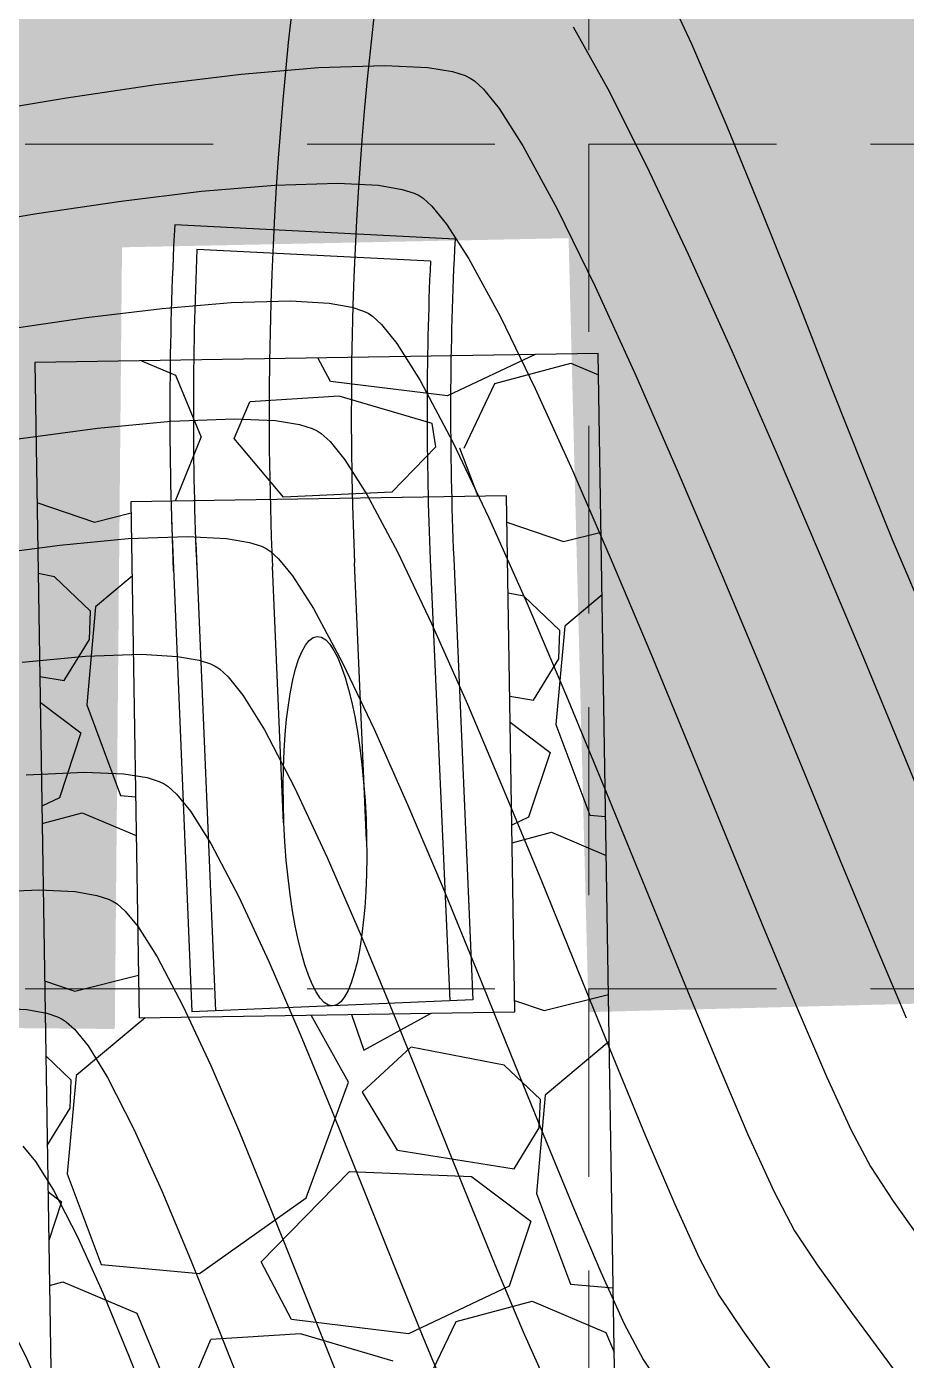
# Model space of a CAD drawing. Header units: inches. Extents: x 2547543 to 2548696, y 7125653 to 7126375.
# Drawn here: x 2547801.61 to 2547820.34, y 7125934.46 to 7125962.88 of the extents above; entities that cross this region are included whole.
import ezdxf

# ---------------------------------------------------------------- set-up
doc = ezdxf.new("R2010")
doc.units = ezdxf.units.IN
doc.header["$MEASUREMENT"] = 0
doc.linetypes.add('HIDDEN', pattern=[0.375, 0.25, -0.125])
for name, color, linetype in [('C-STRM-PIPE-N', 4, 'Continuous'), ('C-STRM-RRAP-N', 6, 'Continuous'), ('EROSION BLANKET', 84, 'Continuous'), ('GRID', 254, 'HIDDEN'), ('V-TOPO-MAJR-E', 6, 'Continuous'), ('V-TOPO-MINR-E', 14, 'Continuous')]:
    doc.layers.add(name, color=color, linetype=linetype)

# ---------------------------------------------------------------- blocks, each defined once
blk = doc.blocks.new('A$C3117488C')
at = {"layer": 'C-STRM-RRAP-N', "color": 1}
for p, q in [((11.98030048282817, 62.58551672752947), (-1.396983861923218e-06, 61.8982272176072)), ((15.53129631141201, 0.6872903546318412), (11.98030048282817, 62.58551672752947)), ((6.309303298592567, 61.75076983496547), (6.021769329439849, 62.24368594586849)), ((10.6388538973406, 62.50856022257358), (8.80941659444943, 61.55028253793716)), ((9.809117202181369, 61.85081217531115), (11.40912174899131, 62.35081284120679)), ((11.40898809861392, 62.3507521012798), (12.00662553915754, 62.1266385987401)), ((2.268651396501809, 62.02837596368045), (3.008991084527224, 61.75074924714863)), ((-1.396983861923218e-06, 61.8982272176072), (3.550994432065636, 8.391216397285461e-07)), ((3.009134160354733, 61.75079724378884), (3.609132357407361, 60.45079873129725)), ((8.808892098721117, 61.55139431171119), (6.308889274019748, 61.7513936040923)), ((9.209233011584729, 60.45084013976157), (9.809231422841549, 61.85083579272032)), ((6.509401548653841, 61.45038196444511), (4.6093988600187, 61.25038188137114)), ((8.508991847280413, 60.95090136863291), (6.508994197007269, 61.45089916884899)), ((4.309074411634356, 60.45076995901763), (4.609073648694903, 61.25076984521002)), ((8.609126647468656, 60.45080023258924), (8.509127313736826, 60.95079837553203)), ((3.116792569402605, 59.07209975086153), (3.609149634372443, 60.45070136059076)), ((5.409080253913999, 59.25118268374354), (4.309082631487399, 60.4511820692569)), ((8.609203407075256, 60.45059973187745), (7.709205233957618, 59.4506013225764)), ((9.109041475690901, 60.45081464666873), (9.541947963181883, 59.44069997034967)), ((10.15413399040699, 59.47582004033029), (2.167265766765922, 59.01762701570988)), ((7.708873679861426, 59.45101683214307), (5.408872816711664, 59.25101840402931)), ((10.78717472730204, 48.49405021220446), (10.15413399040699, 59.47582004033029)), ((0.1711600311100483, 58.91467293445021), (1.408925646450371, 58.55062517058104)), ((2.167265766765922, 59.01762701570988), (2.800306504126638, 48.03585718479007)), ((10.18674577726051, 58.91008214186877), (11.40891709830612, 58.5506209237501)), ((1.409279283601791, 58.55060995742679), (2.181101139169186, 58.77761579491198)), ((11.4092707359232, 58.55061420612037), (12.19845998985693, 58.78272808901966)), ((0.6093544559553266, 57.3509569093585), (0.2578429011628032, 57.40368385799229)), ((2.258501080330461, 57.43490863963962), (1.50925593264401, 56.75081615056843)), ((10.60936166765168, 57.35095535684377), (10.27371894568205, 57.40130197070539)), ((12.27492132876068, 57.44991289358586), (11.50923570385203, 56.75080955401063)), ((1.409291329327971, 56.65057375840843), (0.6092944694682956, 57.35057039000094)), ((11.4093498303555, 56.65051888395101), (10.60935297049582, 57.35051551554352)), ((1.409091632813215, 56.05080649256706), (1.409091632813215, 56.65080649219453)), ((1.509119159076363, 56.75076737441123), (1.409119543153793, 54.65076695941389)), ((11.50908917421475, 56.75079925917089), (11.40908955829218, 54.65079884417355)), ((11.40909163281322, 56.05080649256706), (11.40909163281322, 56.65080649219453)), ((0.9088377384468913, 55.15072084777057), (1.408836210146546, 56.05071824882179)), ((10.90889005037025, 55.15073904581368), (11.4088885220699, 56.0507364468649)), ((0.3834725916385651, 55.21380377374589), (0.909165964461863, 55.15072032157332)), ((10.39993084874004, 55.21182191278785), (10.90916730556637, 55.15071329846978)), ((0.4146505170501769, 54.67033417429775), (1.309073346666992, 54.05111729633063)), ((1.408980402629822, 54.65090005006641), (2.208980830386281, 52.75090328231454)), ((10.43182790419087, 54.65848291385919), (11.30906177172437, 54.05116610694677)), ((11.40891582565382, 54.65100021008402), (12.20891625341028, 52.75100344233215)), ((1.308996006380767, 54.05084165092558), (0.9089964497834444, 52.65084358118474)), ((11.30902500404045, 54.05083132069558), (10.90902544744313, 52.65083325095475)), ((0.9093917179852724, 52.6503153629601), (0.5415880889631808, 52.45765611808747)), ((2.208933655172586, 52.75065607205033), (2.529403055552393, 52.73539568576962)), ((10.9093638015911, 52.650361424312), (10.55818912293762, 52.46641259081662)), ((12.20893220929429, 52.75065656378865), (12.54542890656739, 52.73463297635317)), ((0.5628881002776325, 52.0863707093522), (1.409117218572646, 52.35081690922379)), ((1.409008568618447, 52.35075678583235), (2.576819678302854, 51.91282867081463)), ((10.579792260658, 52.09164887946099), (11.40911744954064, 52.35081260930747)), ((11.40900535462424, 52.35076116677374), (12.59292061813176, 51.9067940087989)), ((1.409243461675942, 48.55064841546118), (2.747934975661337, 48.94438018929213)), ((11.40923491492867, 48.55065266322345), (12.76262106699869, 48.94870637822896)), ((0.7546860142610967, 48.74309708364308), (1.408961466979235, 48.55066362768412)), ((10.7731316187419, 48.73766515869647), (11.40895291883498, 48.55065937992185)), ((2.800306504126638, 48.03585718479007), (10.78717472730204, 48.49405021220446)), ((7.608942771796137, 47.55083907116205), (9.011146024800837, 48.39216246921569)), ((2.924455470405519, 48.04297939967364), (1.509227182716131, 46.75081615336239)), ((7.309190931264311, 46.85082493536174), (6.456812155432999, 48.24562468752265)), ((7.311546795535833, 48.29465935751796), (7.609085489995778, 47.55081226397306)), ((12.82004916993901, 47.947663907893), (11.50920695252717, 46.75080955587327)), ((8.609095609281212, 47.65082594193518), (7.609098128043115, 46.65082846116275)), ((10.60930621763691, 47.35092589445412), (8.609311185777187, 47.65092637669295)), ((11.40928648971021, 46.65058738086373), (10.60928962985054, 47.35058401245624)), ((1.40922798961401, 46.65064225438982), (0.8464781073853374, 47.1430479651317)), ((1.409091632813215, 46.05080649256706), (1.409091632813215, 46.65080649219453)), ((1.509119651746005, 46.75076882075518), (1.409120035823435, 44.65076840575784)), ((6.509111632127315, 44.35087583586574), (7.309112580958754, 46.8508745348081)), ((7.609055858105421, 46.65081163775176), (8.409056255128235, 45.45081251580268)), ((11.50908966595307, 46.75080070458353), (11.4090900500305, 44.65080028958619)), ((11.40909163281322, 46.05080649256706), (11.40909163281322, 46.65080649219453)), ((0.9559156359173357, 45.23541719000787), (1.408866063691676, 46.05072809755802)), ((10.9089199048467, 45.15074889548123), (11.40891837654635, 46.05074629653245)), ((8.409148568287492, 45.4507346842438), (10.90915273595601, 45.15073300711811)), ((5.609185518231243, 42.95063321385533), (7.409181864932179, 44.95063003152609)), ((7.409091632813215, 44.95080649293959), (10.00909163290635, 44.95080649293959)), ((10.00906987395138, 44.95108579844236), (11.30907010613009, 44.05108407791704)), ((1.409015563782305, 44.65086130518466), (2.209015991538763, 42.75086453743279)), ((11.4089509868063, 44.65096146706492), (12.20895141456276, 42.75096469931304)), ((4.309044191148132, 42.6514184596017), (6.509047168307006, 44.35141827818006)), ((1.012065127491951, 44.25666246749461), (1.309081680141389, 44.0510352673009)), ((1.309003532398492, 44.05083874985576), (1.071550780441612, 43.2197543438524)), ((11.30903253052384, 44.05082842055708), (10.90903297392651, 42.65083035081625)), ((6.309209706727415, 41.75078997481614), (5.609212701674551, 42.9507866287604)), ((2.208965540863574, 42.75068605784327), (4.308965955395252, 42.6506864419207)), ((10.90931494953111, 42.65044122654945), (8.80931889358908, 41.55044214148074)), ((12.20896409265697, 42.75068654958159), (13.1206815498881, 42.7072716075927)), ((1.126467400696129, 42.2624900881201), (1.409112918656319, 42.35081667918712)), ((1.409025823231786, 42.35076585132629), (3.009025595616549, 41.75076737720519)), ((9.809108601883054, 41.85081171337515), (11.409113148693, 42.35081237927079)), ((11.4090226101689, 42.350770233199), (13.00902238255367, 41.75077175907791)), ((9.209198187105358, 40.45083254016936), (9.809196598362178, 41.85082819312811)), ((3.009119998663664, 41.75080571509898), (3.609118195716292, 40.45080720260739)), ((8.808959328569472, 41.55119447782636), (6.308956503868103, 41.75119377020746)), ((13.00911995535716, 41.75078955292702), (13.19917705422267, 41.33899840619415)), ((4.30908317444846, 40.45077638607472), (4.609082411509007, 41.2507762722671)), ((6.509300018660724, 41.4505213778466), (4.609297330025584, 41.25052129477262)), ((8.509026423562318, 40.95086559746414), (6.509028773289174, 41.45086339768022))]:
    blk.add_line(p, q, dxfattribs=at)

msp = doc.modelspace()

# ---------------------------------------------------------------- linework, layer by layer
at = {"layer": 'C-STRM-PIPE-N', "color": 5}
for p, q in [((2547810.7342515, 7125958.352932228), (2547804.76521011, 7125958.658851271)), ((2547810.211008584, 7125957.879092691), (2547805.240598106, 7125958.133830949)), ((2547804.695186323, 7125952.363184317), (2547805.132501453, 7125941.88739378)), ((2547805.215605715, 7125951.884473911), (2547805.631861375, 7125941.913158492)), ((2547810.207995551, 7125951.52404681), (2547810.627510383, 7125942.121703409)), ((2547810.707525619, 7125951.545719642), (2547811.116917029, 7125942.14703628)), ((2547807.084772804, 7125945.914729543), (2547806.847729794, 7125951.378256835)), ((2547808.852723704, 7125945.538930383), (2547808.59608503, 7125951.454111747)), ((2547811.116917029, 7125942.14703628), (2547805.132501453, 7125941.88739378))]:
    msp.add_line(p, q, dxfattribs=at)
for radius, start in [(75.87500000015534, 123.2833623608867), (74.12499999984466, 123.2833623608867), (77.9884269251145, 177.0661038367705), (72.0115730748855, 177.0661038367705), (77.4884269251145, 177.435811910307), (72.5115730748855, 177.4611871547375)]:
    msp.add_arc((2547882.651417537, 7125954.667109145), radius, start, 182.4843019953093, dxfattribs=at)
msp.add_ellipse((2547807.965456755, 7125945.951504545), major_axis=(0.1642291244562964, -3.934073596201501), ratio=0.2222222222222856, dxfattribs=at)
at = {"layer": 'EROSION BLANKET', "ltscale": 60, "const_width": 10}
msp.add_lwpolyline([(2547798.490799192, 7125941.568912889), (2547798.689095833, 7125963.076533443), (2547818.022886099, 7125963.47298637), (2547818.575709255, 7125942.011274741)], dxfattribs=at)
at = {"layer": 'GRID', "color": 252, "linetype": 'HIDDEN', "lineweight": 0, "ltscale": 16}
for p, q in [((2547813.583313598, 7126356.376313465), (2547813.583313598, 7125726.296813901)), ((2547561.583313602, 7125960.37631347), (2548677.583313586, 7125960.37631347)), ((2547561.583313602, 7125942.37631347), (2548677.583313586, 7125942.37631347))]:
    msp.add_line(p, q, dxfattribs=at)
at = {"layer": 'V-TOPO-MAJR-E', "color": 35, "extrusion": (0.9066950397678188, 0.4217868002444285, 0), "elevation": 5315728.845874308}
msp.add_lwpolyline([(5386441.521363425, 585), (5386439.801954702, 585)], dxfattribs=at)
at = {"layer": 'V-TOPO-MAJR-E', "color": 35}
for points, elevation in [([(2547815.768529239, 7125962.511308614), (2547816.522226566, 7125960.761082562)], 585), ([(2547818.761356573, 7125955.16541479), (2547819.436145078, 7125953.452692506)], 585), ([(2547804.680147542, 7125954.472397819), (2547806.03060204, 7125954.525953897)], 580), ([(2547806.03060204, 7125954.525953897), (2547806.909887943, 7125954.486225443)], 580), ([(2547806.909887943, 7125954.486225443), (2547807.426140517, 7125954.4014158)], 580), ([(2547807.426140517, 7125954.4014158), (2547807.692856874, 7125954.316234394)], 580), ([(2547801.434518455, 7125954.098649913), (2547803.122408835, 7125954.323171954)], 580), ([(2547807.801128264, 7125954.264562231), (2547807.887757242, 7125954.208467453)], 580), ([(2547807.887757242, 7125954.208467453), (2547808.074667738, 7125954.039541977)], 580), ([(2547808.386881012, 7125953.652887891), (2547808.856219413, 7125952.912593136)], 580), ([(2547819.436145078, 7125953.452692506), (2547820.043005748, 7125951.949968798)], 585), ([(2547810.997146843, 7125948.446109858), (2547811.783539628, 7125946.592805032)], 580), ([(2547811.783539628, 7125946.592805032), (2547812.574587893, 7125944.676343964)], 580), ([(2547813.351259836, 7125942.76817603), (2547814.094523653, 7125940.939750607)], 580), ([(2547802.042955417, 7125941.857441384), (2547802.273637576, 7125941.779174351)], 575), ([(2547802.370979844, 7125941.731869088), (2547802.455351243, 7125941.677551381)], 575), ([(2547802.920088419, 7125941.160919989), (2547803.335980672, 7125940.489472504)], 575), ([(2547814.094523653, 7125940.939750607), (2547814.78534754, 7125939.262517069)], 580), ([(2547803.335980672, 7125940.489472504), (2547803.898105153, 7125939.390326057)], 575), ([(2547803.898105153, 7125939.390326057), (2547804.492885396, 7125938.072294922)], 575), ([(2547815.404699695, 7125937.807924793), (2547815.933548313, 7125936.647423154)], 580), ([(2547816.35286159, 7125935.852461527), (2547816.860031124, 7125935.089679583)], 580), ([(2547805.719132328, 7125935.078820832), (2547806.319958594, 7125933.552999001)], 575)]:
    msp.add_lwpolyline(points, dxfattribs=dict(at, elevation=elevation))
at = {"layer": 'V-TOPO-MAJR-E', "color": 35, "extrusion": (0.9252887564928016, 0.3792633875132225, 0), "elevation": 5060081.999157311}
msp.add_lwpolyline([(5627277.846456777, 585.0000000000005), (5627275.834950988, 585.0000000000005)], dxfattribs=at)
at = {"layer": 'V-TOPO-MAJR-E', "color": 35, "extrusion": (0.929150081807384, 0.3697027528668563, 0), "elevation": 5001791.26099069}
msp.add_lwpolyline([(5679150.230650388, 585.0000000000009), (5679148.194410698, 585.0000000000009)], dxfattribs=at)
at = {"layer": 'V-TOPO-MAJR-E', "color": 35, "extrusion": (0.9308188974190958, 0.3654807521710255, 0), "elevation": 4975957.304062417}
msp.add_lwpolyline([(5701796.992242795, 585.0000000000005), (5701795.012833254, 585.0000000000005)], dxfattribs=at)
at = {"layer": 'V-TOPO-MAJR-E', "color": 35, "extrusion": (0.09535990964135603, -0.9954428600543541, 0), "elevation": -6850522.076538108}
msp.add_lwpolyline([(3215722.787392172, 580), (3215724.352262211, 580)], dxfattribs=at)
at = {"layer": 'V-TOPO-MAJR-E', "color": 35, "extrusion": (0.4307104544521342, 0.9024901686033129, 0), "elevation": 7528471.121564914}
msp.add_lwpolyline([(769851.6276552458, 580.0000000000009), (769851.5076856394, 580.0000000000009)], dxfattribs=at)
at = {"layer": 'V-TOPO-MAJR-E', "color": 35, "extrusion": (0.7780240475776342, 0.628234495543595, 0), "elevation": 6459026.09200247}
msp.add_lwpolyline([(3943542.684165859, 580), (3943542.187196533, 580)], dxfattribs=at)
at = {"layer": 'V-TOPO-MAJR-E', "color": 35, "extrusion": (0.8825029356585323, 0.470306887631972, 0), "elevation": 5599833.530844102}
msp.add_lwpolyline([(5090422.311278184, 580), (5090420.911690942, 580)], dxfattribs=at)
at = {"layer": 'V-TOPO-MAJR-E', "color": 35, "extrusion": (0.9191395462159223, 0.3939320938715056, 0), "elevation": 5148943.330647085}
msp.add_lwpolyline([(5546076.157301746, 585.0000000000009), (5546074.838159203, 585.0000000000009)], dxfattribs=at)
at = {"layer": 'V-TOPO-MAJR-E', "color": 35, "extrusion": (0.9029347351819583, 0.429777691372978, 0), "elevation": 5363080.769999711}
msp.add_lwpolyline([(5339277.599620167, 580), (5339275.924367062, 580)], dxfattribs=at)
at = {"layer": 'V-TOPO-MAJR-E', "color": 35, "extrusion": (0.9140405214660867, 0.4056228853479599, 0), "elevation": 5219250.261981023}
msp.add_lwpolyline([(5479957.065970268, 580), (5479955.185638741, 580)], dxfattribs=at)
at = {"layer": 'V-TOPO-MAJR-E', "color": 35, "extrusion": (0.9262160875002428, 0.3769930493467255, 0), "elevation": 5046256.607529695}
msp.add_lwpolyline([(5639656.966208669, 580), (5639654.906032906, 580)], dxfattribs=at)
at = {"layer": 'V-TOPO-MAJR-E', "color": 35, "extrusion": (-0.05608823225653269, -0.9984258160736517, 0), "elevation": -7257626.081718131}
msp.add_lwpolyline([(2144108.71241708, 575), (2144109.419456558, 575)], dxfattribs=at)
at = {"layer": 'V-TOPO-MAJR-E', "color": 35, "extrusion": (-0.1808687414095149, -0.9835072436850367, 0), "elevation": -7469233.183741946}
msp.add_lwpolyline([(1216921.193638193, 575.0000000000009), (1216921.629609383, 575.0000000000009)], dxfattribs=at)
at = {"layer": 'V-TOPO-MAJR-E', "color": 35, "extrusion": (-0.4370888606114092, -0.8994183275480994, 0), "elevation": -7522818.63007753}
msp.add_lwpolyline([(-823129.7131642015, 575), (-823129.6049361778, 575)], dxfattribs=at)
at = {"layer": 'V-TOPO-MAJR-E', "color": 35, "extrusion": (-0.6678567840850831, -0.7442898064272617, 0), "elevation": -7005332.906111635}
msp.add_lwpolyline([(-2862805.096039048, 575), (-2862804.857306073, 575)], dxfattribs=at)
at = {"layer": 'V-TOPO-MAJR-E', "color": 35, "extrusion": (0.7794861251886994, 0.6264194925433814, 0), "elevation": 6449805.471841672}
msp.add_lwpolyline([(3958579.309786152, 575.0000000000009), (3958578.851545852, 575.0000000000009)], dxfattribs=at)
at = {"layer": 'V-TOPO-MAJR-E', "color": 35, "extrusion": (0.9200687618325109, 0.3917569061292863, 0), "elevation": 5135800.713682171}
msp.add_lwpolyline([(5558230.076459552, 580), (5558228.495499153, 580)], dxfattribs=at)
at = {"layer": 'V-TOPO-MAJR-E', "color": 35, "extrusion": (0.9224248681715307, 0.3861765950685444, 0), "elevation": 5102028.724904804}
msp.add_lwpolyline([(5589240.022972313, 575.0000000000005), (5589238.437905267, 575.0000000000005)], dxfattribs=at)
at = {"layer": 'V-TOPO-MAJR-E', "color": 35, "extrusion": (0.9281453548526283, 0.3722179472640845, 0), "elevation": 5017134.970655452}
msp.add_lwpolyline([(5665566.177509317, 575), (5665564.527585823, 575)], dxfattribs=at)
at = {"layer": 'V-TOPO-MAJR-E', "color": 35, "extrusion": (0.8844994579034637, 0.4665412189383473, 0), "elevation": 5578084.981627528}
msp.add_lwpolyline([(5114225.950432034, 580.0000000000009), (5114225.051661978, 580.0000000000009)], dxfattribs=at)
at = {"layer": 'V-TOPO-MAJR-E', "color": 35, "extrusion": (0.8114014431926945, 0.5844892625060042, 0), "elevation": 6232334.822452411}
msp.add_lwpolyline([(4292822.418343522, 580), (4292821.09930834, 580)], dxfattribs=at)
at = {"layer": 'V-TOPO-MINR-E', "color": 35}
for points, elevation in [([(2547813.251748226, 7125962.878031768), (2547813.986818411, 7125961.555188351)], 584), ([(2547809.242368608, 7125962.052811829), (2547810.152269974, 7125962.008555911)], 583), ([(2547806.177934553, 7125961.863466436), (2547807.828765329, 7125962.006190008)], 583), ([(2547810.680701533, 7125961.921611116), (2547810.950698281, 7125961.835844157)], 583), ([(2547811.059217315, 7125961.784178116), (2547811.14738761, 7125961.726655351)], 583), ([(2547811.671963078, 7125961.137036148), (2547812.181009472, 7125960.338836955)], 583), ([(2547805.338370522, 7125959.370254049), (2547806.898890242, 7125959.50308578)], 582), ([(2547806.898890242, 7125959.50308578), (2547808.237897514, 7125959.543590415)], 582), ([(2547808.237897514, 7125959.543590415), (2547809.10287894, 7125959.497762157)], 582), ([(2547809.10287894, 7125959.497762157), (2547809.607949732, 7125959.411877423)], 582), ([(2547809.607949732, 7125959.411877423), (2547809.867905943, 7125959.327991307)], 582), ([(2547810.244114097, 7125959.055443832), (2547810.556506946, 7125958.672113288)], 582), ([(2547812.909655134, 7125958.995787764), (2547813.719348366, 7125957.338882335)], 583), ([(2547811.030520366, 7125957.935057227), (2547811.701904878, 7125956.698251883)], 582), ([(2547804.499027603, 7125956.876542072), (2547805.969360616, 7125956.999552358)], 581), ([(2547805.969360616, 7125956.999552358), (2547807.23380002, 7125957.034045401)], 581), ([(2547807.23380002, 7125957.034045401), (2547808.053791016, 7125956.986755766)], 581), ([(2547808.053791016, 7125956.986755766), (2547808.535382057, 7125956.902030339)], 581), ([(2547801.198520805, 7125956.431348681), (2547802.887260994, 7125956.68160927)], 581), ([(2547808.78518269, 7125956.820099065), (2547808.887157947, 7125956.771100859)], 581), ([(2547808.887157947, 7125956.771100859), (2547808.976608344, 7125956.712895747)], 581), ([(2547809.170670944, 7125956.535669034), (2547809.49714057, 7125956.127000246)], 581), ([(2547809.49714057, 7125956.127000246), (2547809.991387482, 7125955.341289952)], 581), ([(2547814.587000056, 7125955.442917794), (2547815.489521089, 7125953.382691266)], 583), ([(2547802.319102184, 7125951.832622102), (2547803.774607909, 7125951.970173043)], 579), ([(2547805.039531246, 7125952.016390358), (2547805.866785191, 7125951.974701514)], 579), ([(2547805.866785191, 7125951.974701514), (2547806.35576019, 7125951.891097066)], 579), ([(2547806.35576019, 7125951.891097066), (2547806.610664959, 7125951.808133982)], 579), ([(2547806.610664959, 7125951.808133982), (2547806.71509858, 7125951.758023602)], 579), ([(2547816.403822353, 7125951.232999881), (2547817.306814733, 7125949.068640761)], 583), ([(2547812.268709401, 7125950.585492143), (2547813.109117771, 7125948.611021494)], 581), ([(2547814.900544879, 7125949.525035836), (2547815.734547723, 7125947.506111752)], 582), ([(2547805.28563875, 7125949.38061713), (2547805.52857131, 7125949.299977353)], 578), ([(2547805.52857131, 7125949.299977353), (2547805.629068896, 7125949.251484973)], 578), ([(2547805.629068896, 7125949.251484973), (2547805.716710145, 7125949.194680468)], 578), ([(2547808.339607575, 7125949.327602788), (2547809.013500744, 7125947.913022741)], 579), ([(2547805.716710145, 7125949.194680468), (2547805.904499628, 7125949.024189997)], 578), ([(2547817.306814733, 7125949.068640761), (2547818.175409116, 7125946.964411035)], 583), ([(2547809.013500744, 7125947.913022741), (2547809.725227744, 7125946.306482125)], 579), ([(2547802.85549031, 7125946.996869415), (2547803.683386733, 7125946.961882506)], 577), ([(2547818.175409116, 7125946.964411035), (2547818.986516389, 7125944.995107828)], 583), ([(2547804.177006391, 7125946.879966038), (2547804.436230713, 7125946.796152195)], 577), ([(2547804.436230713, 7125946.796152195), (2547804.543039212, 7125946.744946345)], 577), ([(2547804.543039212, 7125946.744946345), (2547804.627325394, 7125946.690637706)], 577), ([(2547805.534248069, 7125945.478644907), (2547806.130198469, 7125944.341893763)], 577), ([(2547818.986516389, 7125944.995107828), (2547819.717047438, 7125943.235528268)], 583), ([(2547800.728139238, 7125944.436230423), (2547801.881526177, 7125944.486748065)], 576), ([(2547801.881526177, 7125944.486748065), (2547802.648475906, 7125944.449315313)], 576), ([(2547810.457771823, 7125944.574136533), (2547811.19411623, 7125942.782141557)], 579), ([(2547803.457009528, 7125944.238407716), (2547803.537827801, 7125944.186655204)], 576), ([(2547806.770878035, 7125942.963769739), (2547807.439660654, 7125941.415043391)], 577), ([(2547815.579220686, 7125942.594788265), (2547816.315303453, 7125940.814339823)], 581), ([(2547805.53175094, 7125940.747643239), (2547806.144467456, 7125939.323830759)], 576), ([(2547818.644334599, 7125940.513206693), (2547819.171292549, 7125939.366556842)], 582), ([(2547819.171292549, 7125939.366556842), (2547819.580481932, 7125938.592888992)], 582), ([(2547812.610139015, 7125939.283825821), (2547813.25578389, 7125937.709816245)], 579), ([(2547801.800447071, 7125938.698828352), (2547802.183415177, 7125938.088037569)], 574), ([(2547802.183415177, 7125938.088037569), (2547802.695274524, 7125937.092037956)], 574), ([(2547810.915809658, 7125938.148312165), (2547811.581284905, 7125936.508649135)], 578), ([(2547813.25578389, 7125937.709816245), (2547813.837162084, 7125936.340779655)], 579), ([(2547817.966671761, 7125937.222675259), (2547818.447765091, 7125936.497024855)], 581), ([(2547809.448365711, 7125936.452955927), (2547810.063299424, 7125934.929525811)], 577), ([(2547811.581284905, 7125936.508649135), (2547812.18408876, 7125935.071102257)], 578), ([(2547807.383424683, 7125936.264049066), (2547807.981290195, 7125934.756419543)], 576), ([(2547803.232489208, 7125935.899657587), (2547803.782762315, 7125934.577287476)], 574), ([(2547801.106019639, 7125935.532806395), (2547801.617574034, 7125934.498247712)], 573), ([(2547801.617574034, 7125934.498247712), (2547802.150298005, 7125933.272843052)], 573), ([(2547803.782762315, 7125934.577287476), (2547804.333796929, 7125933.191318639)], 574)]:
    msp.add_lwpolyline(points, dxfattribs=dict(at, elevation=elevation))
at = {"layer": 'V-TOPO-MINR-E', "color": 35, "extrusion": (0.03296291549052968, -0.9994565754460593, 0), "elevation": -7038106.409319698}
msp.add_lwpolyline([(2781315.770831223, 583.0000000000009), (2781317.185203106, 583.0000000000009)], dxfattribs=at)
at = {"layer": 'V-TOPO-MINR-E', "color": 35, "extrusion": (0.1206699063561315, -0.9926926884489493, 0), "elevation": -6766446.707124249}
msp.add_lwpolyline([(3389075.88844458, 583.0000000000009), (3389077.715182554, 583.0000000000009)], dxfattribs=at)
at = {"layer": 'V-TOPO-MINR-E', "color": 35, "extrusion": (-0.1623508390640263, -0.9867330971722834, 0), "elevation": -7445061.679031277}
msp.add_lwpolyline([(1357102.691328913, 583.0000000000009), (1357103.226865382, 583.0000000000009)], dxfattribs=at)
at = {"layer": 'V-TOPO-MINR-E', "color": 35, "extrusion": (-0.4298678625805427, -0.9028918100860345, 0), "elevation": -7529194.628205303}
msp.add_lwpolyline([(-762824.3421718562, 583.0000000000009), (-762824.2219813392, 583.0000000000009)], dxfattribs=at)
at = {"layer": 'V-TOPO-MINR-E', "color": 35, "extrusion": (0.1455694294303497, -0.9893480384653939, 0), "elevation": -6679173.746068468}
msp.add_lwpolyline([(3557985.499225679, 583), (3557987.420975324, 583)], dxfattribs=at)
at = {"layer": 'V-TOPO-MINR-E', "color": 35, "extrusion": (0.6751838397504908, 0.7376494984338995, 0), "elevation": 6976703.006978754}
msp.add_lwpolyline([(2931942.585543426, 583), (2931942.323034572, 583)], dxfattribs=at)
at = {"layer": 'V-TOPO-MINR-E', "color": 35, "extrusion": (0.779913993240394, 0.6258867015265805, 0), "elevation": 6447118.286371363}
msp.add_lwpolyline([(3962995.891333188, 583.0000000000005), (3962995.362585827, 583.0000000000005)], dxfattribs=at)
at = {"layer": 'V-TOPO-MINR-E', "color": 35, "extrusion": (0.8934641785312852, 0.4491344583545288, 0), "elevation": 5476895.41412795}
msp.add_lwpolyline([(5222480.332194103, 584.0000000000009), (5222478.497640443, 584.0000000000009)], dxfattribs=at)
at = {"layer": 'V-TOPO-MINR-E', "color": 35, "extrusion": (0.165194540870169, -0.9862610017975435, 0), "elevation": -6607174.73477808}
msp.add_lwpolyline([(3689966.184299532, 583), (3689968.125469475, 583)], dxfattribs=at)
at = {"layer": 'V-TOPO-MINR-E', "color": 35, "extrusion": (0.878973646688559, 0.4768703476072046, 0), "elevation": 5637618.947635762}
msp.add_lwpolyline([(5048555.264789702, 583.0000000000005), (5048553.736815348, 583.0000000000005)], dxfattribs=at)
at = {"layer": 'V-TOPO-MINR-E', "color": 35, "extrusion": (0.9044722513639337, 0.42653246829832, 0), "elevation": 5343881.069964921}
msp.add_lwpolyline([(5358507.268417494, 584.0000000000009), (5358505.185080509, 584.0000000000009)], dxfattribs=at)
at = {"layer": 'V-TOPO-MINR-E', "color": 35, "extrusion": (0.1203828496304207, -0.9927275404232824, 0), "elevation": -6767424.051851904}
msp.add_lwpolyline([(3387118.097349049, 582.0000000000009), (3387119.822379658, 582.0000000000009)], dxfattribs=at)
at = {"layer": 'V-TOPO-MINR-E', "color": 35, "extrusion": (-0.4314534556980257, -0.902135198053059, 0), "elevation": -7527840.101645032}
msp.add_lwpolyline([(-776050.8174405647, 582.0000000000009), (-776050.7007377818, 582.0000000000009)], dxfattribs=at)
at = {"layer": 'V-TOPO-MINR-E', "color": 35, "extrusion": (0.5431626327893152, 0.8396275092809786, 0), "elevation": 7367026.612405593}
msp.add_lwpolyline([(1731343.460483343, 582.0000000000005), (1731343.35871088, 582.0000000000005)], dxfattribs=at)
at = {"layer": 'V-TOPO-MINR-E', "color": 35, "extrusion": (0.6689397146179353, 0.7433166607892462, 0), "elevation": 7001175.547611738}
msp.add_lwpolyline([(2873007.463472378, 582), (2873007.213948163, 582)], dxfattribs=at)
at = {"layer": 'V-TOPO-MINR-E', "color": 35, "extrusion": (0.166282001287183, -0.9860782403277791, 0), "elevation": -6603099.423043222}
msp.add_lwpolyline([(3697248.819479473, 582), (3697250.652778649, 582)], dxfattribs=at)
at = {"layer": 'V-TOPO-MINR-E', "color": 35, "extrusion": (0.1460578569088848, -0.9892760496621678, 0), "elevation": -6677413.992999446}
msp.add_lwpolyline([(3561281.615677289, 582), (3561283.430038705, 582)], dxfattribs=at)
at = {"layer": 'V-TOPO-MINR-E', "color": 35, "extrusion": (0.841078972306552, 0.5409123425692508, 0), "elevation": 5997428.882883117}
msp.add_lwpolyline([(4615351.82009717, 582.0000000000009), (4615350.943775105, 582.0000000000009)], dxfattribs=at)
at = {"layer": 'V-TOPO-MINR-E', "color": 35, "extrusion": (0.9114731464670971, 0.4113595790417064, 0), "elevation": 5253596.688355379}
msp.add_lwpolyline([(5447050.995223518, 584.0000000000009), (5447048.736812538, 584.0000000000009)], dxfattribs=at)
at = {"layer": 'V-TOPO-MINR-E', "color": 35, "extrusion": (0.9093066467740496, 0.4161266900026168, 0), "elevation": 5282044.990274543}
msp.add_lwpolyline([(5419467.083098336, 583), (5419464.998032149, 583)], dxfattribs=at)
at = {"layer": 'V-TOPO-MINR-E', "color": 35, "extrusion": (0.1200686116625074, -0.9927655959457087, 0), "elevation": -6768493.476237978}
msp.add_lwpolyline([(3384974.777251851, 581.0000000000009), (3384976.400763601, 581.0000000000009)], dxfattribs=at)
at = {"layer": 'V-TOPO-MINR-E', "color": 35, "extrusion": (-0.311651736399037, -0.9501963982248435, 0), "elevation": -7565087.536278801}
msp.add_lwpolyline([(200101.6516640866, 581.0000000000009), (200101.9145577722, 581.0000000000009)], dxfattribs=at)
at = {"layer": 'V-TOPO-MINR-E', "color": 35, "extrusion": (-0.6743505416613372, -0.7384113670313188, 0), "elevation": -6980003.801200806}
msp.add_lwpolyline([(-2924061.659844456, 581), (-2924061.397033497, 581)], dxfattribs=at)
at = {"layer": 'V-TOPO-MINR-E', "color": 35, "extrusion": (0.899395764340368, 0.4371352869382715, 0), "elevation": 5406498.179030109}
msp.add_lwpolyline([(5295316.871903743, 582.0000000000005), (5295315.175675462, 582.0000000000005)], dxfattribs=at)
at = {"layer": 'V-TOPO-MINR-E', "color": 35, "extrusion": (0.9162366557245587, 0.4006374804067592, 0), "elevation": 5189328.033637334}
msp.add_lwpolyline([(5508311.235253081, 584.0000000000005), (5508308.876048855, 584.0000000000005)], dxfattribs=at)
at = {"layer": 'V-TOPO-MINR-E', "color": 35, "extrusion": (0.8832888912604213, 0.4688291102053449, 0), "elevation": 5591307.564454868}
msp.add_lwpolyline([(5099789.701344798, 581.0000000000005), (5099788.213844307, 581.0000000000005)], dxfattribs=at)
at = {"layer": 'V-TOPO-MINR-E', "color": 35, "extrusion": (0.9107264175759787, 0.4130101600798994, 0), "elevation": 5263451.985807722}
msp.add_lwpolyline([(5437523.201117538, 582), (5437521.281572916, 582)], dxfattribs=at)
at = {"layer": 'V-TOPO-MINR-E', "color": 35, "extrusion": (0.9030655555721526, 0.429502738453621, 0), "elevation": 5361456.844009413}
msp.add_lwpolyline([(5340911.964844598, 581.0000000000009), (5340910.181080139, 581.0000000000009)], dxfattribs=at)
at = {"layer": 'V-TOPO-MINR-E', "color": 35, "extrusion": (0.9196032631548052, 0.392848365651474, 0), "elevation": 5142400.663231399}
msp.add_lwpolyline([(5552144.408555149, 584.0000000000009), (5552142.023128891, 584.0000000000009)], dxfattribs=at)
at = {"layer": 'V-TOPO-MINR-E', "color": 35, "extrusion": (0.9175579438315871, 0.3976020871569338, 0), "elevation": 5171060.228814837}
msp.add_lwpolyline([(5525459.311625689, 582.0000000000005), (5525457.235894388, 582.0000000000005)], dxfattribs=at)
at = {"layer": 'V-TOPO-MINR-E', "color": 35, "extrusion": (0.9202257253158962, 0.3913880612216384, 0), "elevation": 5133578.435622931}
msp.add_lwpolyline([(5560301.055360217, 583.0000000000009), (5560298.719312305, 583.0000000000009)], dxfattribs=at)
at = {"layer": 'V-TOPO-MINR-E', "color": 35, "extrusion": (0.913810223869822, 0.4061414467288283, 0), "elevation": 5222360.779757541}
msp.add_lwpolyline([(5476996.342758599, 581.0000000000005), (5476994.339006771, 581.0000000000005)], dxfattribs=at)
at = {"layer": 'V-TOPO-MINR-E', "color": 35, "extrusion": (0.1319311289850922, -0.9912588850571373, 0), "elevation": -6727528.632185861}
msp.add_lwpolyline([(3465664.9672027, 579), (3465666.556550441, 579)], dxfattribs=at)
at = {"layer": 'V-TOPO-MINR-E', "color": 35, "extrusion": (0.03651327662769545, -0.999333167982485, 0), "elevation": -7028171.493228714}
msp.add_lwpolyline([(2806296.672999254, 579), (2806297.938766647, 579)], dxfattribs=at)
at = {"layer": 'V-TOPO-MINR-E', "color": 35, "extrusion": (-0.541584405066629, -0.8406463776098875, 0), "elevation": -7370257.916426777}
msp.add_lwpolyline([(-1717499.857504943, 579), (-1717499.757902182, 579)], dxfattribs=at)
at = {"layer": 'V-TOPO-MINR-E', "color": 35, "extrusion": (-0.6664317117737865, -0.7455660759062613, 0), "elevation": -7010807.095321378}
msp.add_lwpolyline([(-2849401.874997126, 579.0000000000009), (-2849401.634072849, 579.0000000000009)], dxfattribs=at)
at = {"layer": 'V-TOPO-MINR-E', "color": 35, "extrusion": (0.7744681581563975, 0.6326128926933415, 0), "elevation": 6481164.197080707}
msp.add_lwpolyline([(3907047.024358008, 579.0000000000005), (3907046.553605111, 579.0000000000005)], dxfattribs=at)
at = {"layer": 'V-TOPO-MINR-E', "color": 35, "extrusion": (0.9217816245501509, 0.3877094745317489, 0), "elevation": 5111327.103968751}
msp.add_lwpolyline([(5580759.517481707, 582.0000000000009), (5580757.353355493, 582.0000000000009)], dxfattribs=at)
at = {"layer": 'V-TOPO-MINR-E', "color": 35, "extrusion": (0.9220063255218428, 0.387174812840027, 0), "elevation": 5108093.767175731}
msp.add_lwpolyline([(5583721.312166017, 584.0000000000009), (5583718.975251351, 584.0000000000009)], dxfattribs=at)
at = {"layer": 'V-TOPO-MINR-E', "color": 35, "extrusion": (0.8424975755620471, 0.5387001347429502, 0), "elevation": 5985272.313512579}
msp.add_lwpolyline([(4631092.468808856, 579), (4631091.644033881, 579)], dxfattribs=at)
at = {"layer": 'V-TOPO-MINR-E', "color": 35, "extrusion": (0.8816359356560087, 0.4719301611043248, 0), "elevation": 5609189.803558949}
msp.add_lwpolyline([(5080106.714429433, 579.0000000000005), (5080105.402704447, 579.0000000000005)], dxfattribs=at)
at = {"layer": 'V-TOPO-MINR-E', "color": 35, "extrusion": (0.09266403970413462, -0.9956974318264112, 0), "elevation": -6859199.877714773}
msp.add_lwpolyline([(3197158.678989141, 578.0000000000009), (3197160.038321084, 578.0000000000009)], dxfattribs=at)
at = {"layer": 'V-TOPO-MINR-E', "color": 35, "extrusion": (0.03306285570074446, -0.999453274331978, 0), "elevation": -7037815.88924546}
msp.add_lwpolyline([(2782014.159231358, 578.0000000000009), (2782015.339344264, 578.0000000000009)], dxfattribs=at)
at = {"layer": 'V-TOPO-MINR-E', "color": 35, "extrusion": (-0.0560262758493414, -0.998429294649578, 0), "elevation": -7257500.711814308}
msp.add_lwpolyline([(2144561.786770776, 578.0000000000009), (2144562.563135013, 578.0000000000009)], dxfattribs=at)
at = {"layer": 'V-TOPO-MINR-E', "color": 35, "extrusion": (-0.175464786551686, -0.9844857077075173, 0), "elevation": -7462445.42968466}
msp.add_lwpolyline([(1257924.233872552, 578), (1257924.702684914, 578)], dxfattribs=at)
at = {"layer": 'V-TOPO-MINR-E', "color": 35, "extrusion": (0.923666214629792, 0.3831980218522416, 0), "elevation": 5083984.453267104}
msp.add_lwpolyline([(5605679.406439502, 584), (5605677.192866711, 584)], dxfattribs=at)
at = {"layer": 'V-TOPO-MINR-E', "color": 35, "extrusion": (0.7811244144119381, 0.6243754072748277, 0), "elevation": 6439420.719385843}
msp.add_lwpolyline([(3975465.409370568, 578.0000000000009), (3975464.911819804, 578.0000000000009)], dxfattribs=at)
at = {"layer": 'V-TOPO-MINR-E', "color": 35, "extrusion": (0.8484133276831811, 0.5293343229090207, 0), "elevation": 5933601.945372691}
msp.add_lwpolyline([(4697108.516974619, 578.0000000000005), (4697107.64441553, 578.0000000000005)], dxfattribs=at)
at = {"layer": 'V-TOPO-MINR-E', "color": 35, "extrusion": (0.9238032447064886, 0.3828675555198742, 0), "elevation": 5081972.54257077}
msp.add_lwpolyline([(5607499.471463944, 581.0000000000009), (5607497.261987535, 581.0000000000009)], dxfattribs=at)
at = {"layer": 'V-TOPO-MINR-E', "color": 35, "extrusion": (0.8865118348629031, 0.4627059181035067, 0), "elevation": 5555879.035362471}
msp.add_lwpolyline([(5138351.916108631, 578.0000000000009), (5138350.532534114, 578.0000000000009)], dxfattribs=at)
at = {"layer": 'V-TOPO-MINR-E', "color": 35, "extrusion": (0.9253060395233964, 0.3792212193713939, 0), "elevation": 5059819.789213989}
msp.add_lwpolyline([(5627496.47514308, 582), (5627494.338746481, 582)], dxfattribs=at)
at = {"layer": 'V-TOPO-MINR-E', "color": 35, "extrusion": (0.9246583858224382, 0.3807976753188536, 0), "elevation": 5069407.583953021}
msp.add_lwpolyline([(5618863.004153703, 584), (5618860.98881196, 584)], dxfattribs=at)
at = {"layer": 'V-TOPO-MINR-E', "color": 35, "extrusion": (0.04740566347894066, -0.9988757195317751, 0), "elevation": -6997155.149065171}
msp.add_lwpolyline([(2882747.40214476, 577), (2882748.655805353, 577)], dxfattribs=at)
at = {"layer": 'V-TOPO-MINR-E', "color": 35, "extrusion": (-0.1637116139224687, -0.9865082399386741, 0), "elevation": -7446910.448227908}
msp.add_lwpolyline([(1346829.049551419, 577), (1346829.549921956, 577)], dxfattribs=at)
at = {"layer": 'V-TOPO-MINR-E', "color": 35, "extrusion": (0.6674517139297175, 0.7446530800126209, 0), "elevation": 7006894.716455512}
msp.add_lwpolyline([(2858994.769029673, 577.0000000000009), (2858994.528121209, 577.0000000000009)], dxfattribs=at)
at = {"layer": 'V-TOPO-MINR-E', "color": 35, "extrusion": (0.7770631284191605, 0.6294226675703914, 0), "elevation": 6465037.447487867}
msp.add_lwpolyline([(3933664.205533914, 577.0000000000009), (3933663.738205858, 577.0000000000009)], dxfattribs=at)
at = {"layer": 'V-TOPO-MINR-E', "color": 35, "extrusion": (0.9068046458104153, 0.4215511052489925, 0), "elevation": 5314314.206020148}
msp.add_lwpolyline([(5387810.554433616, 578.0000000000005), (5387808.912454072, 578.0000000000005)], dxfattribs=at)
at = {"layer": 'V-TOPO-MINR-E', "color": 35, "extrusion": (0.9256223462805561, 0.3784485064920701, 0), "elevation": 5055117.367684938}
msp.add_lwpolyline([(5631718.997390669, 581), (5631716.803189772, 581)], dxfattribs=at)
at = {"layer": 'V-TOPO-MINR-E', "color": 35, "extrusion": (0.8461424523007423, 0.5329567997638142, 0), "elevation": 5953627.520324074}
msp.add_lwpolyline([(4671695.511475026, 577.0000000000009), (4671694.698308603, 577.0000000000009)], dxfattribs=at)
at = {"layer": 'V-TOPO-MINR-E', "color": 35, "extrusion": (0.9210380875728703, 0.389472516668519, 0), "elevation": 5121990.038453653}
msp.add_lwpolyline([(5570966.092592279, 579), (5570964.211730222, 579)], dxfattribs=at)
at = {"layer": 'V-TOPO-MINR-E', "color": 35, "extrusion": (0.9250010689287124, 0.3799645016060577, 0), "elevation": 5064339.368804304}
msp.add_lwpolyline([(5623427.388125857, 582.0000000000005), (5623425.368083275, 582.0000000000005)], dxfattribs=at)
at = {"layer": 'V-TOPO-MINR-E', "color": 35, "extrusion": (0.9176183278524708, 0.3974627081742833, 0), "elevation": 5170212.794715805}
msp.add_lwpolyline([(5526239.228877451, 578), (5526237.404660513, 578)], dxfattribs=at)
at = {"layer": 'V-TOPO-MINR-E', "color": 35, "extrusion": (-0.1718823441218566, -0.9851174852672019, 0), "elevation": -7457814.767643191}
msp.add_lwpolyline([(1285060.901993253, 576), (1285061.370273283, 576)], dxfattribs=at)
at = {"layer": 'V-TOPO-MINR-E', "color": 35, "extrusion": (0.9258043856753451, 0.378002962242754, 0), "elevation": 5052406.246736262}
msp.add_lwpolyline([(5634149.170046911, 581), (5634147.070132067, 581)], dxfattribs=at)
at = {"layer": 'V-TOPO-MINR-E', "color": 35, "extrusion": (-0.3142369020894911, -0.9493445999031119, 0), "elevation": -7565590.562108546}
msp.add_lwpolyline([(179508.4409703957, 576), (179508.6991197024, 576)], dxfattribs=at)
at = {"layer": 'V-TOPO-MINR-E', "color": 35, "extrusion": (-0.4346392053971151, -0.9006046641738895, 0), "elevation": -7525033.887815687}
msp.add_lwpolyline([(-802651.1781284753, 576), (-802651.0647045393, 576)], dxfattribs=at)
at = {"layer": 'V-TOPO-MINR-E', "color": 35, "extrusion": (-0.6623550699860177, -0.7491900701850083, 0), "elevation": -7026237.21594322}
msp.add_lwpolyline([(-2811116.149145641, 576), (-2811115.921161339, 576)], dxfattribs=at)
at = {"layer": 'V-TOPO-MINR-E', "color": 35, "extrusion": (0.906798681844803, 0.4215639341838056, 0), "elevation": 5314388.372003646}
msp.add_lwpolyline([(5387733.760344613, 577.0000000000009), (5387732.240576168, 577.0000000000009)], dxfattribs=at)
at = {"layer": 'V-TOPO-MINR-E', "color": 35, "extrusion": (0.7725732411452173, 0.6349256547552429, 0), "elevation": 6492809.651562582}
msp.add_lwpolyline([(3887647.741949892, 576), (3887647.305016182, 576)], dxfattribs=at)
at = {"layer": 'V-TOPO-MINR-E', "color": 35, "extrusion": (0.843593209101052, 0.5369827721245708, 0), "elevation": 5975819.141755379}
msp.add_lwpolyline([(4643270.864881117, 576.0000000000005), (4643270.111172939, 576.0000000000005)], dxfattribs=at)
at = {"layer": 'V-TOPO-MINR-E', "color": 35, "extrusion": (0.923025453334556, 0.3847388887239466, 0), "elevation": 5093327.874807828}
msp.add_lwpolyline([(5597182.976509633, 582), (5597181.141146704, 582)], dxfattribs=at)
at = {"layer": 'V-TOPO-MINR-E', "color": 35, "extrusion": (0.923712969891773, 0.3830853028422269, 0), "elevation": 5083288.198780636}
msp.add_lwpolyline([(5606298.358404549, 578), (5606296.429779639, 578)], dxfattribs=at)
at = {"layer": 'V-TOPO-MINR-E', "color": 35, "extrusion": (0.8847155719137596, 0.4661312656466087, 0), "elevation": 5575707.077251382}
msp.add_lwpolyline([(5116821.506459921, 576), (5116820.32293239, 576)], dxfattribs=at)
at = {"layer": 'V-TOPO-MINR-E', "color": 35, "extrusion": (0.9203386164120921, 0.3911225270176546, 0), "elevation": 5131973.798919065}
msp.add_lwpolyline([(5561771.051900195, 583), (5561769.449165327, 583)], dxfattribs=at)
at = {"layer": 'V-TOPO-MINR-E', "color": 35, "extrusion": (0.9268691352651008, 0.3753846108898504, 0), "elevation": 5036456.816806803}
msp.add_lwpolyline([(5648407.310708005, 579), (5648405.384342462, 579)], dxfattribs=at)
at = {"layer": 'V-TOPO-MINR-E', "color": 35, "extrusion": (0.9067919367217566, 0.4215784428744026, 0), "elevation": 5314472.516933536}
msp.add_lwpolyline([(5387647.120519612, 576.0000000000009), (5387645.722697545, 576.0000000000009)], dxfattribs=at)
at = {"layer": 'V-TOPO-MINR-E', "color": 35, "extrusion": (0.9184503110575224, 0.3955363777433631, 0), "elevation": 5158613.525015727}
msp.add_lwpolyline([(5537068.905714248, 582.0000000000009), (5537067.323204977, 582.0000000000009)], dxfattribs=at)
at = {"layer": 'V-TOPO-MINR-E', "color": 35, "extrusion": (0.9269102603872417, 0.3752830520938245, 0), "elevation": 5035835.901642269}
msp.add_lwpolyline([(5648958.783895771, 578.0000000000005), (5648956.829405035, 578.0000000000005)], dxfattribs=at)
at = {"layer": 'V-TOPO-MINR-E', "color": 35, "extrusion": (0.924393262642442, 0.3814408158302692, 0), "elevation": 5073300.938645454}
msp.add_lwpolyline([(5615334.485688272, 577.0000000000009), (5615332.702293493, 577.0000000000009)], dxfattribs=at)
at = {"layer": 'V-TOPO-MINR-E', "color": 35, "extrusion": (0.9270206375573156, 0.3750103165818618, 0), "elevation": 5034175.616998285}
msp.add_lwpolyline([(5650438.61223609, 579), (5650436.764567442, 579)], dxfattribs=at)
at = {"layer": 'V-TOPO-MINR-E', "color": 35, "extrusion": (0.9197253573166055, 0.3925624372107478, 0), "elevation": 5140667.96446633}
msp.add_lwpolyline([(5553731.479384847, 581), (5553729.804954994, 581)], dxfattribs=at)
at = {"layer": 'V-TOPO-MINR-E', "color": 35, "extrusion": (0.9278784276395091, 0.3728828549574684, 0), "elevation": 5021198.94747722}
msp.add_lwpolyline([(5661971.177832387, 578), (5661969.276333381, 578)], dxfattribs=at)
at = {"layer": 'V-TOPO-MINR-E', "color": 35, "extrusion": (0.9276999846842375, 0.3733265841282474, 0), "elevation": 5023904.305553949}
msp.add_lwpolyline([(5659569.709805161, 577.0000000000005), (5659567.901441069, 577.0000000000005)], dxfattribs=at)
at = {"layer": 'V-TOPO-MINR-E', "color": 35, "extrusion": (0.9251606170623542, 0.3795758588698763, 0), "elevation": 5061964.443868456}
msp.add_lwpolyline([(5625552.716463979, 576.0000000000009), (5625551.077914615, 576.0000000000009)], dxfattribs=at)
at = {"layer": 'V-TOPO-MINR-E', "color": 35, "extrusion": (0.7741314798660736, 0.6330248430198953, 0), "elevation": 6483229.804380752}
msp.add_lwpolyline([(3903592.05835632, 574), (3903591.635585102, 574)], dxfattribs=at)
at = {"layer": 'V-TOPO-MINR-E', "color": 35, "extrusion": (0.9099014355916534, 0.4148245141119895, 0), "elevation": 5274276.618076374}
msp.add_lwpolyline([(5427005.437932478, 581.0000000000005), (5427004.094037657, 581.0000000000005)], dxfattribs=at)
at = {"layer": 'V-TOPO-MINR-E', "color": 35, "extrusion": (0.8353723470582799, 0.5496844929323919, 0), "elevation": 6045395.964927781}
msp.add_lwpolyline([(4552315.133154424, 582), (4552314.253816329, 582)], dxfattribs=at)
at = {"layer": 'V-TOPO-MINR-E', "color": 35, "extrusion": (0.9286779630970349, 0.370887099880735, 0), "elevation": 5009012.393838884}
msp.add_lwpolyline([(5672752.254484058, 577), (5672750.492936926, 577)], dxfattribs=at)
at = {"layer": 'V-TOPO-MINR-E', "color": 35, "extrusion": (0.8847688312063596, 0.4660301656821501, 0), "elevation": 5575131.62902269}
msp.add_lwpolyline([(5117448.055404121, 581), (5117447.118620279, 581)], dxfattribs=at)
at = {"layer": 'V-TOPO-MINR-E', "color": 35, "extrusion": (0.928588791107298, 0.3711103030500328, 0), "elevation": 5010373.744615046}
msp.add_lwpolyline([(5671548.63335289, 576.0000000000009), (5671546.970765135, 576.0000000000009)], dxfattribs=at)
at = {"layer": 'V-TOPO-MINR-E', "color": 35, "extrusion": (0.8165129248334191, 0.5773271547224983, 0), "elevation": 6194325.440745541}
msp.add_lwpolyline([(4347494.654671472, 582.0000000000009), (4347493.386000291, 582.0000000000009)], dxfattribs=at)
at = {"layer": 'V-TOPO-MINR-E', "color": 35, "extrusion": (0.9117372755493666, 0.4107738311696822, 0), "elevation": 5250075.167997504}
msp.add_lwpolyline([(5450411.795828504, 574.0000000000009), (5450410.488017142, 574.0000000000009)], dxfattribs=at)
at = {"layer": 'V-TOPO-MINR-E', "color": 35, "extrusion": (0.8125240415263286, 0.5829276815709827, 0), "elevation": 6224069.383486178}
msp.add_lwpolyline([(4304800.82140312, 581), (4304799.571520783, 581)], dxfattribs=at)
at = {"layer": 'V-TOPO-MINR-E', "color": 35, "extrusion": (0.9100396844200046, 0.4145211367116741, 0), "elevation": 5272462.932446914}
msp.add_lwpolyline([(5428762.170849999, 579), (5428760.964410289, 579)], dxfattribs=at)
at = {"layer": 'V-TOPO-MINR-E', "color": 35, "extrusion": (0.8021322690966035, 0.5971463998668453, 0), "elevation": 6298914.695618847}
msp.add_lwpolyline([(4194521.748511088, 581.0000000000009), (4194520.187363852, 581.0000000000009)], dxfattribs=at)
at = {"layer": 'V-TOPO-MINR-E', "color": 35, "extrusion": (0.9119459493588176, 0.4103103525967202, 0), "elevation": 5247311.932612087}
msp.add_lwpolyline([(5453073.90788196, 578), (5453072.63805731, 578)], dxfattribs=at)
at = {"layer": 'V-TOPO-MINR-E', "color": 35, "extrusion": (0.8842147198608863, 0.4670806452651773, 0), "elevation": 5581201.371833465}
msp.add_lwpolyline([(5110822.069860767, 579), (5110821.2096355, 579)], dxfattribs=at)
at = {"layer": 'V-TOPO-MINR-E', "color": 35, "extrusion": (0.9281013267983012, 0.3723277147826, 0), "elevation": 5017806.971410325}
msp.add_lwpolyline([(5664969.978732461, 576.0000000000009), (5664968.462487615, 576.0000000000009)], dxfattribs=at)
at = {"layer": 'V-TOPO-MINR-E', "color": 35, "extrusion": (0.9227103360897718, 0.3854940150937499, 0), "elevation": 5097895.947079618}
msp.add_lwpolyline([(5593008.282779051, 577.0000000000005), (5593006.830340922, 577.0000000000005)], dxfattribs=at)
at = {"layer": 'V-TOPO-MINR-E', "color": 35, "extrusion": (0.8331793315408254, 0.5530028946517218, 0), "elevation": 6063448.976954274}
msp.add_lwpolyline([(4528232.40279118, 579.0000000000005), (4528231.525513169, 579.0000000000005)], dxfattribs=at)

# ---------------------------------------------------------------- block references
at = {"layer": 'C-STRM-RRAP-N', "color": 1, "ltscale": 60, "rotation": 357.6267975537504}
msp.add_blockref('A$C3117488C', (2547799.222375333, 7125893.880633359), dxfattribs=at)

doc.saveas('drawing.dxf')
